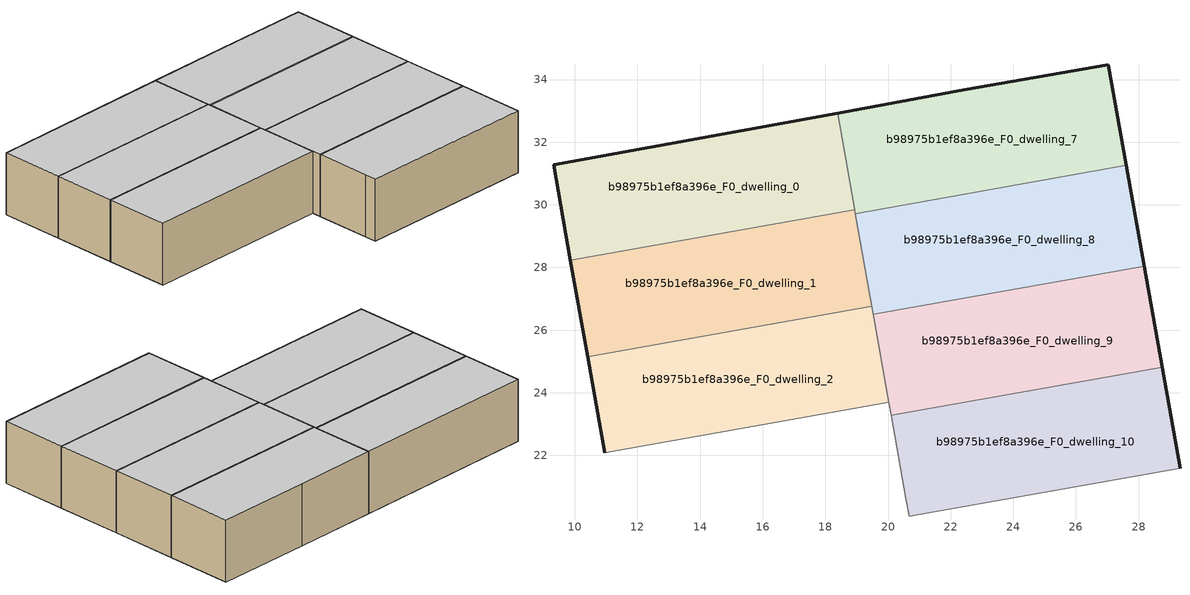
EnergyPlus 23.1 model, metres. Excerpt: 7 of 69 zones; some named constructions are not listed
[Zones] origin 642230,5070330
b98975b1ef8a396e_F0_dwelling_0
 floor ground (EU_floor_Construction): 18.94,29.84 18.39,32.93 9.32,31.27 9.86,28.23 z0
 wall outside (EU_wall_Construction): 9.86,28.23 9.32,31.27 18.39,32.93 z0:3
 wall to b98975b1ef8a396e_F0_dwelling_1 (EU_wall_Construction): 18.94,29.84 9.86,28.23 z0:3
 wall to b98975b1ef8a396e_F0_dwelling_7 (EU_wall_Construction): 18.39,32.93 18.94,29.84 z0:3
 ceiling to b98975b1ef8a396e_F1_dwelling_0 (EU_floor_Construction): 18.39,32.93 18.94,29.84 9.86,28.23 9.32,31.27 z3
b98975b1ef8a396e_F0_dwelling_1
 floor ground (EU_floor_Construction): 19.48,26.77 18.94,29.84 9.86,28.23 10.41,25.16 z0
 wall outside (EU_wall_Construction): 10.41,25.16 9.86,28.23 z0:3
 wall to b98975b1ef8a396e_F0_dwelling_2 (EU_wall_Construction): 19.48,26.77 10.41,25.16 z0:3
 wall to b98975b1ef8a396e_F0_dwelling_8 (EU_wall_Construction): 18.96,29.72 19.48,26.77 z0:3
 wall to b98975b1ef8a396e_F0_dwelling_7 (EU_wall_Construction): 18.94,29.84 18.96,29.72 z0:3
 ceiling to b98975b1ef8a396e_F1_dwelling_1 (EU_floor_Construction): 18.94,29.84 19.48,26.77 10.41,25.16 9.86,28.23 z3
b98975b1ef8a396e_F0_dwelling_10
 floor ground (EU_floor_Construction): 29.32,21.59 28.75,24.82 20.1,23.28 20.67,20.06 z0
 wall outside (EU_wall_Construction): 28.75,24.82 29.32,21.59 z0:3
 wall to b98975b1ef8a396e_F0_dwelling_9 (EU_wall_Construction): 20.1,23.28 28.75,24.82 z0:3
 wall to b98975b1ef8a396e_F0_dwelling_11 (EU_wall_Construction): 29.32,21.59 20.67,20.06 z0:3
 wall to b98975b1ef8a396e_F0_dwelling_3 (EU_wall_Construction): 20.57,20.63 20.1,23.28 z0:3
 wall to b98975b1ef8a396e_F0_dwelling_4 (EU_wall_Construction): 20.67,20.06 20.57,20.63 z0:3
 ceiling to b98975b1ef8a396e_F1_dwelling_10 (EU_floor_Construction): 28.75,24.82 29.32,21.59 20.67,20.06 20.1,23.28 z3
b98975b1ef8a396e_F0_dwelling_2
 floor ground (EU_floor_Construction): 20.03,23.7 19.48,26.77 10.41,25.16 10.95,22.09 z0
 wall outside (EU_wall_Construction): 10.95,22.09 10.41,25.16 z0:3
 wall to b98975b1ef8a396e_F0_dwelling_3 (EU_wall_Construction): 20.03,23.7 10.95,22.09 z0:3
 wall to b98975b1ef8a396e_F0_dwelling_9 (EU_wall_Construction): 19.53,26.5 20.03,23.7 z0:3
 wall to b98975b1ef8a396e_F0_dwelling_8 (EU_wall_Construction): 19.48,26.77 19.53,26.5 z0:3
 ceiling to b98975b1ef8a396e_F1_dwelling_2 (EU_floor_Construction): 19.48,26.77 20.03,23.7 10.95,22.09 10.41,25.16 z3
b98975b1ef8a396e_F0_dwelling_7
 floor ground (EU_floor_Construction): 27.6,31.26 27.04,34.47 22.43,33.67 18.39,32.93 18.96,29.72 z0
 wall outside (EU_wall_Construction): 18.39,32.93 22.43,33.67 27.04,34.47 27.6,31.26 z0:3
 wall to b98975b1ef8a396e_F0_dwelling_8 (EU_wall_Construction): 27.6,31.26 18.96,29.72 z0:3
 ceiling to b98975b1ef8a396e_F1_dwelling_7 (EU_floor_Construction): 27.04,34.47 27.6,31.26 18.96,29.72 18.39,32.93 22.43,33.67 z3
b98975b1ef8a396e_F0_dwelling_8
 floor ground (EU_floor_Construction): 28.18,28.04 27.6,31.26 18.96,29.72 19.53,26.5 z0
 wall outside (EU_wall_Construction): 27.6,31.26 28.18,28.04 z0:3
 wall to b98975b1ef8a396e_F0_dwelling_9 (EU_wall_Construction): 28.18,28.04 19.53,26.5 z0:3
 ceiling to b98975b1ef8a396e_F1_dwelling_8 (EU_floor_Construction): 27.6,31.26 28.18,28.04 19.53,26.5 18.96,29.72 z3
b98975b1ef8a396e_F0_dwelling_9
 floor ground (EU_floor_Construction): 28.75,24.82 28.18,28.04 19.53,26.5 20.1,23.28 z0
 wall outside (EU_wall_Construction): 28.18,28.04 28.75,24.82 z0:3
 wall to b98975b1ef8a396e_F0_dwelling_3 (EU_wall_Construction): 20.1,23.28 20.03,23.7 z0:3
 ceiling to b98975b1ef8a396e_F1_dwelling_9 (EU_floor_Construction): 28.18,28.04 28.75,24.82 20.1,23.28 19.53,26.5 z3
[SCHEDULE:FILE] Column Number=1; Rows to Skip at Top=0; Number of Hours of Data=8760; Column Separator=Comma; Interpolate to Timestep=No; Minutes per Item=60; Adjust Schedule for Daylight Savings=Yes
Name | File
EU_Step8_GainSchedule_b98975b1ef8a396e_F2_dwelling_8_f000 | ../../schedules/b98975b1ef8a396e/b98975b1ef8a396e_F2_dwelling_8_f000_gain.csv
EU_Step8_GainSchedule_b98975b1ef8a396e_F2_dwelling_9_f000 | ../../schedules/b98975b1ef8a396e/b98975b1ef8a396e_F2_dwelling_9_f000_gain.csv
EU_Step8_GainSchedule_b98975b1ef8a396e_F2_dwelling_10_f000 | ../../schedules/b98975b1ef8a396e/b98975b1ef8a396e_F2_dwelling_10_f000_gain.csv
EU_Step8_GainSchedule_b98975b1ef8a396e_F2_dwelling_11_f000 | ../../schedules/b98975b1ef8a396e/b98975b1ef8a396e_F2_dwelling_11_f000_gain.csv
EU_Step8_GainSchedule_b98975b1ef8a396e_F2_dwelling_12_f000 | ../../schedules/b98975b1ef8a396e/b98975b1ef8a396e_F2_dwelling_12_f000_gain.csv
EU_Step8_GainSchedule_b98975b1ef8a396e_F2_dwelling_13_f000 | ../../schedules/b98975b1ef8a396e/b98975b1ef8a396e_F2_dwelling_13_f000_gain.csv
EU_Step8_GainSchedule_b98975b1ef8a396e_F3_dwelling_0_f000 | ../../schedules/b98975b1ef8a396e/b98975b1ef8a396e_F3_dwelling_0_f000_gain.csv
EU_Step8_GainSchedule_b98975b1ef8a396e_F3_dwelling_1_f000 | ../../schedules/b98975b1ef8a396e/b98975b1ef8a396e_F3_dwelling_1_f000_gain.csv
EU_Step8_GainSchedule_b98975b1ef8a396e_F3_dwelling_2_f000 | ../../schedules/b98975b1ef8a396e/b98975b1ef8a396e_F3_dwelling_2_f000_gain.csv
EU_Step8_GainSchedule_b98975b1ef8a396e_F3_dwelling_3_f000 | ../../schedules/b98975b1ef8a396e/b98975b1ef8a396e_F3_dwelling_3_f000_gain.csv
EU_Step8_GainSchedule_b98975b1ef8a396e_F3_dwelling_4_f000 | ../../schedules/b98975b1ef8a396e/b98975b1ef8a396e_F3_dwelling_4_f000_gain.csv
EU_Step8_GainSchedule_b98975b1ef8a396e_F3_dwelling_5_f000 | ../../schedules/b98975b1ef8a396e/b98975b1ef8a396e_F3_dwelling_5_f000_gain.csv
EU_Step8_GainSchedule_b98975b1ef8a396e_F3_dwelling_6_f000 | ../../schedules/b98975b1ef8a396e/b98975b1ef8a396e_F3_dwelling_6_f000_gain.csv
EU_Step8_GainSchedule_b98975b1ef8a396e_F3_dwelling_7_f000 | ../../schedules/b98975b1ef8a396e/b98975b1ef8a396e_F3_dwelling_7_f000_gain.csv
EU_Step8_GainSchedule_b98975b1ef8a396e_F3_dwelling_8_f000 | ../../schedules/b98975b1ef8a396e/b98975b1ef8a396e_F3_dwelling_8_f000_gain.csv
EU_Step8_GainSchedule_b98975b1ef8a396e_F3_dwelling_9_f000 | ../../schedules/b98975b1ef8a396e/b98975b1ef8a396e_F3_dwelling_9_f000_gain.csv
EU_Step8_GainSchedule_b98975b1ef8a396e_F3_dwelling_10_f000 | ../../schedules/b98975b1ef8a396e/b98975b1ef8a396e_F3_dwelling_10_f000_gain.csv
EU_Step8_GainSchedule_b98975b1ef8a396e_F3_dwelling_11_f000 | ../../schedules/b98975b1ef8a396e/b98975b1ef8a396e_F3_dwelling_11_f000_gain.csv
EU_Step8_GainSchedule_b98975b1ef8a396e_F3_dwelling_12_f000 | ../../schedules/b98975b1ef8a396e/b98975b1ef8a396e_F3_dwelling_12_f000_gain.csv
EU_Step8_GainSchedule_b98975b1ef8a396e_F3_dwelling_13_f000 | ../../schedules/b98975b1ef8a396e/b98975b1ef8a396e_F3_dwelling_13_f000_gain.csv
EU_Step8_GainSchedule_b98975b1ef8a396e_F4_dwelling_0_f000 | ../../schedules/b98975b1ef8a396e/b98975b1ef8a396e_F4_dwelling_0_f000_gain.csv
EU_Step8_GainSchedule_b98975b1ef8a396e_F4_dwelling_1_f000 | ../../schedules/b98975b1ef8a396e/b98975b1ef8a396e_F4_dwelling_1_f000_gain.csv
EU_Step8_GainSchedule_b98975b1ef8a396e_F4_dwelling_2_f000 | ../../schedules/b98975b1ef8a396e/b98975b1ef8a396e_F4_dwelling_2_f000_gain.csv
EU_Step8_GainSchedule_b98975b1ef8a396e_F4_dwelling_3_f000 | ../../schedules/b98975b1ef8a396e/b98975b1ef8a396e_F4_dwelling_3_f000_gain.csv
EU_Step8_GainSchedule_b98975b1ef8a396e_F4_dwelling_4_f000 | ../../schedules/b98975b1ef8a396e/b98975b1ef8a396e_F4_dwelling_4_f000_gain.csv
EU_Step8_GainSchedule_b98975b1ef8a396e_F4_dwelling_5_f000 | ../../schedules/b98975b1ef8a396e/b98975b1ef8a396e_F4_dwelling_5_f000_gain.csv
EU_Step8_GainSchedule_b98975b1ef8a396e_F4_dwelling_6_f000 | ../../schedules/b98975b1ef8a396e/b98975b1ef8a396e_F4_dwelling_6_f000_gain.csv
EU_Step8_GainSchedule_b98975b1ef8a396e_F4_dwelling_7_f000 | ../../schedules/b98975b1ef8a396e/b98975b1ef8a396e_F4_dwelling_7_f000_gain.csv
EU_Step8_GainSchedule_b98975b1ef8a396e_F4_dwelling_8_f000 | ../../schedules/b98975b1ef8a396e/b98975b1ef8a396e_F4_dwelling_8_f000_gain.csv
EU_Step8_GainSchedule_b98975b1ef8a396e_F4_dwelling_9_f000 | ../../schedules/b98975b1ef8a396e/b98975b1ef8a396e_F4_dwelling_9_f000_gain.csv
EU_Step8_GainSchedule_b98975b1ef8a396e_F4_dwelling_10_f000 | ../../schedules/b98975b1ef8a396e/b98975b1ef8a396e_F4_dwelling_10_f000_gain.csv
EU_Step8_GainSchedule_b98975b1ef8a396e_F4_dwelling_11_f000 | ../../schedules/b98975b1ef8a396e/b98975b1ef8a396e_F4_dwelling_11_f000_gain.csv
EU_Step8_GainSchedule_b98975b1ef8a396e_F4_dwelling_12_f000 | ../../schedules/b98975b1ef8a396e/b98975b1ef8a396e_F4_dwelling_12_f000_gain.csv
